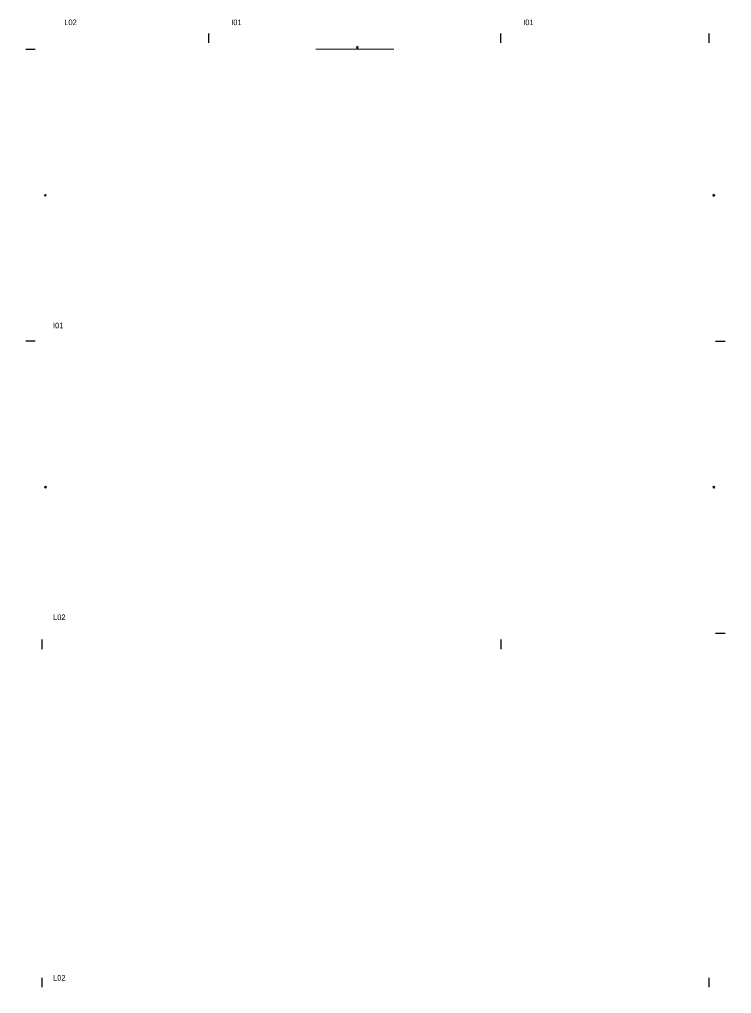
# Model space of a CAD drawing. Header units: inches. Extents: x 162 to 11993, y 18 to 332.
# Drawn here: x 6551 to 6653.5, y 192 to 332.2 of the extents above; entities that cross this region are included whole.
import ezdxf
from ezdxf.enums import TextEntityAlignment as Align

# ---------------------------------------------------------------- set-up
doc = ezdxf.new("R2010")
doc.units = ezdxf.units.IN
doc.header["$MEASUREMENT"] = 0
for name, color, linetype in [('DD2D_Geometry', 7, 'Continuous'), ('ENFASIS NEW', 7, 'Continuous'), ('Id Unión', 7, 'Continuous')]:
    doc.layers.add(name, color=color, linetype=linetype)
doc.styles.get("Standard").update_dxf_attribs({"font": 'stylu.ttf'})

# ---------------------------------------------------------------- blocks, each defined once
blk = doc.blocks.new('DD40102442AB')
at = {"color": 1}
for p, q in [((0.0035, -0.0035), (-0.0035, 0.0035)), ((0.0035, 0.0035), (-0.0035, -0.0035))]:
    blk.add_line(p, q, dxfattribs=at)
blk.add_point((0, 0))
blk.add_point((0, 0))
blk.add_point((0, 0), dxfattribs=at)
blk = doc.blocks.new('DD40103042AB')
at = {"color": 1}
for p, q in [((0.0035, -0.0035), (-0.0035, 0.0035)), ((0.0035, 0.0035), (-0.0035, -0.0035))]:
    blk.add_line(p, q, dxfattribs=at)
blk.add_point((0, 0))
blk.add_point((0, 0))
blk.add_point((0, 0), dxfattribs=at)
blk = doc.blocks.new('DD101030423D')
blk.add_line((0, 0.0175), (0, -0.0175))
blk = doc.blocks.new('SPACE_DD10103042')
blk.add_blockref('DD101030423D', (0, 0))
blk = doc.blocks.new('DD101024423D')
blk.add_line((0, 0.0175), (0, -0.0175))
blk = doc.blocks.new('SPACE_DD10102442')
blk.add_blockref('DD101024423D', (0, 0))
blk = doc.blocks.new('DD101042423D')
blk.add_line((0, 0.0175), (0, -0.0175))
blk = doc.blocks.new('SPACE_DD10104242')
blk.add_blockref('DD101042423D', (0, 0))
blk = doc.blocks.new('DD101042303D')
blk.add_line((0, 0.0175), (0, -0.0175))
blk = doc.blocks.new('SPACE_DD10104230')
blk.add_blockref('DD101042303D', (0, 0))
blk = doc.blocks.new('DD20152423')
blk.add_attdef('A', text='', height=0.03).set_placement((0.3, 0.156, 0.012), align=Align.MIDDLE_CENTER)
blk = doc.blocks.new('DD20112412')
blk.add_attdef('A', text='', height=0.03).set_placement((0.3, 0.156, 0.012), align=Align.MIDDLE_CENTER)
blk = doc.blocks.new('DD20112406')
blk.add_attdef('A', text='', height=0.03).set_placement((0.3, 0.076, 0.012), align=Align.MIDDLE_CENTER)
blk = doc.blocks.new('DD20152429')
blk.add_attdef('A', text='', height=0.03).set_placement((0.3, 0.156, 0.012), align=Align.MIDDLE_CENTER)
blk = doc.blocks.new('DD20153029')
blk.add_attdef('A', text='', height=0.03).set_placement((0.376, 0.156, 0.012), align=Align.MIDDLE_CENTER)
blk = doc.blocks.new('DD20113012')
blk.add_attdef('A', text='', height=0.03).set_placement((0.376, 0.156, 0.012), align=Align.MIDDLE_CENTER)
blk = doc.blocks.new('DD20153023')
blk.add_attdef('A', text='', height=0.03).set_placement((0.376, 0.156, 0.012), align=Align.MIDDLE_CENTER)
blk = doc.blocks.new('DD20113006')
blk.add_attdef('A', text='', height=0.03).set_placement((0.376, 0.076, 0.012), align=Align.MIDDLE_CENTER)
blk = doc.blocks.new('DD20154229')
blk.add_attdef('A', text='', height=0.03).set_placement((0.5285, 0.156, 0.012), align=Align.MIDDLE_CENTER)
blk = doc.blocks.new('DD20114212')
blk.add_attdef('A', text='', height=0.03).set_placement((0.5285, 0.156, 0.012), align=Align.MIDDLE_CENTER)
blk = doc.blocks.new('DD20154223')
blk.add_attdef('A', text='', height=0.03).set_placement((0.5285, 0.156, 0.012), align=Align.MIDDLE_CENTER)
blk = doc.blocks.new('DD20114206')
blk.add_attdef('A', text='', height=0.03).set_placement((0.5285, 0.076, 0.012), align=Align.MIDDLE_CENTER)
blk = doc.blocks.new('DD20154217')
blk.add_attdef('A', text='', height=0.03).set_placement((0.5285, 0.156, 0.012), align=Align.MIDDLE_CENTER)
blk = doc.blocks.new('DD20314212')
at = {"color": 0, "linetype": 'Continuous', "lineweight": 0}
for p, q in [((0.4935, 0.164, 0.012), (0.4935, 0.129, 0.012)), ((0.5635, 0.164, 0.012), (0.4935, 0.164, 0.012)), ((0.5635, 0.129, 0.012), (0.5635, 0.164, 0.012)), ((0.4935, 0.129, 0.012), (0.5635, 0.129, 0.012)), ((0.671, 0.1065, 0.012), (0.386, 0.1065, 0.012)), ((0.386, 0.1065, 0.012), (0.386, 0.0165, 0.012)), ((0.671, 0.0165, 0.012), (0.671, 0.1065, 0.012)), ((0.386, 0.0165, 0.012), (0.671, 0.0165, 0.012))]:
    blk.add_line(p, q, dxfattribs=at)
for centre, start, end in [((0.487, 0.1465, 0.012), 0, 180), ((0.487, 0.1465, 0.012), 180, 0), ((0.57, 0.1465, 0.012), 0, 180), ((0.57, 0.1465, 0.012), 180, 0)]:
    blk.add_arc(centre, 0.00159, start, end, dxfattribs=at)
blk.add_attdef('A', text='', height=0.03).set_placement((0.1483, 0.1978, 0.015), align=Align.MIDDLE_CENTER)
blk = doc.blocks.new('DD80012414')
blk.add_attdef('A', text='', height=0.03).set_placement((0.3113, 0.1407, 0.009), align=Align.MIDDLE_CENTER)
blk = doc.blocks.new('DD80013014')
blk.add_attdef('A', text='', height=0.03).set_placement((0.3661, 0.1407, 0.009), align=Align.MIDDLE_CENTER)
blk = doc.blocks.new('DD80014214')
blk.add_attdef('A', text='', height=0.03).set_placement((0.5176, 0.1407, 0.009), align=Align.MIDDLE_CENTER)

msp = doc.modelspace()

# ---------------------------------------------------------------- block references
at = {"layer": 'DD2D_Geometry', "extrusion": (0, 1, 2.22045e-16)}
ref = msp.add_blockref('DD20112412', (-6578.05, 22.99, 330.63), dxfattribs=dict(at, xscale=39.3700787401575, yscale=39.3700787401575, zscale=39.3700787401575))
ref.add_attrib('A', 'TR0', dxfattribs={"layer": '0', "extrusion": (0, 1, 2.22045e-16), "height": 1.181}).set_placement((-6566.24, 29.13, 331.1), align=Align.MIDDLE_CENTER)
ref = msp.add_blockref('DD20112406', (-6578.05, 34.76, 330.63), dxfattribs=dict(at, xscale=39.3700787401575, yscale=39.3700787401575, zscale=39.3700787401575))
ref.add_attrib('A', 'TR0', dxfattribs={"layer": '0', "extrusion": (0, 1, 2.22045e-16), "height": 1.181}).set_placement((-6566.24, 37.76, 331.1), align=Align.MIDDLE_CENTER)
ref = msp.add_blockref('DD20152423', (-6578.05, 0, 330.63), dxfattribs=dict(at, xscale=39.3700787401575, yscale=39.3700787401575, zscale=39.3700787401575))
ref.add_attrib('A', 'S', dxfattribs={"layer": '0', "extrusion": (0, 1, 2.22045e-16), "height": 1.18}).set_placement((-6566.24, 6.14, 331.1), align=Align.MIDDLE_CENTER)
ref = msp.add_blockref('DD20114212', (-6620.06, 22.99, 330.63), dxfattribs=dict(at, xscale=39.3700787401575, yscale=39.3700787401575, zscale=39.3700787401575))
ref.add_attrib('A', 'TR0', dxfattribs={"layer": '0', "extrusion": (0, 1, 2.22045e-16), "height": 1.181}).set_placement((-6599.26, 29.13, 331.1), align=Align.MIDDLE_CENTER)
ref = msp.add_blockref('DD20114206', (-6620.06, 34.76, 330.63), dxfattribs=dict(at, xscale=39.3700787401575, yscale=39.3700787401575, zscale=39.3700787401575))
ref.add_attrib('A', 'TR0', dxfattribs={"layer": '0', "extrusion": (0, 1, 2.22045e-16), "height": 1.181}).set_placement((-6599.26, 37.76, 331.1), align=Align.MIDDLE_CENTER)
ref = msp.add_blockref('DD20154223', (-6620.06, 0, 330.63), dxfattribs=dict(at, xscale=39.3700787401575, yscale=39.3700787401575, zscale=39.3700787401575))
ref.add_attrib('A', 'S', dxfattribs={"layer": '0', "extrusion": (0, 1, 2.22045e-16), "height": 1.18}).set_placement((-6599.26, 6.14, 331.1), align=Align.MIDDLE_CENTER)
ref = msp.add_blockref('DD20113012', (-6650.06, 22.99, 330.63), dxfattribs=dict(at, xscale=39.3700787401575, yscale=39.3700787401575, zscale=39.3700787401575))
ref.add_attrib('A', 'TR0', dxfattribs={"layer": '0', "extrusion": (0, 1, 2.22045e-16), "height": 1.181}).set_placement((-6635.26, 29.13, 331.1), align=Align.MIDDLE_CENTER)
ref = msp.add_blockref('DD20113006', (-6650.06, 34.76, 330.63), dxfattribs=dict(at, xscale=39.3700787401575, yscale=39.3700787401575, zscale=39.3700787401575))
ref.add_attrib('A', 'TR0', dxfattribs={"layer": '0', "extrusion": (0, 1, 2.22045e-16), "height": 1.181}).set_placement((-6635.26, 37.76, 331.1), align=Align.MIDDLE_CENTER)
ref = msp.add_blockref('DD20153023', (-6650.06, 0, 330.63), dxfattribs=dict(at, xscale=39.3700787401575, yscale=39.3700787401575, zscale=39.3700787401575))
ref.add_attrib('A', 'S', dxfattribs={"layer": '0', "extrusion": (0, 1, 2.22045e-16), "height": 1.18}).set_placement((-6635.26, 6.14, 331.1), align=Align.MIDDLE_CENTER)
ref = msp.add_blockref('DD80012414', (-6578.25, 41.06, 329.28), dxfattribs=dict(at, xscale=39.3700787401575, yscale=39.3700787401575, zscale=39.3700787401575))
ref.add_attrib('A', 'V', dxfattribs={"layer": '0', "extrusion": (0, 1, 2.22045e-16), "height": 1.18}).set_placement((-6566, 46.6, 329.64), align=Align.MIDDLE_CENTER)
at = {"layer": 'DD2D_Geometry', "xscale": 39.3700787401575, "yscale": 39.3700787401575, "zscale": 39.3700787401575}
for name, p, rotation in [('SPACE_DD10102442', (6578.25, 329.52), 180), ('SPACE_DD10104242', (6620.26, 329.52), 180), ('SPACE_DD10103042', (6650.26, 329.52), 180), ('SPACE_DD10104230', (6552.62, 327.9), 270), ('SPACE_DD10104230', (6552.62, 285.9), 270), ('SPACE_DD10104242', (6651.87, 285.9), 90), ('SPACE_DD10104242', (6651.87, 243.89), 90), ('SPACE_DD10103042', (6650.26, 193.6), 180)]:
    msp.add_blockref(name, p, dxfattribs=dict(at, rotation=rotation))
at = {"layer": 'DD2D_Geometry', "extrusion": (0, 1, 2.22045e-16)}
ref = msp.add_blockref('DD80014214', (-6620.26, 41.06, 329.28), dxfattribs=dict(at, xscale=39.3700787401575, yscale=39.3700787401575, zscale=39.3700787401575))
ref.add_attrib('A', 'V', dxfattribs={"layer": '0', "extrusion": (0, 1, 2.22045e-16), "height": 1.18}).set_placement((-6599.88, 46.6, 329.64), align=Align.MIDDLE_CENTER)
ref = msp.add_blockref('DD80013014', (-6650.26, 41.06, 329.28), dxfattribs=dict(at, xscale=39.3700787401575, yscale=39.3700787401575, zscale=39.3700787401575))
ref.add_attrib('A', 'V', dxfattribs={"layer": '0', "extrusion": (0, 1, 2.22045e-16), "height": 1.18}).set_placement((-6635.85, 46.6, 329.64), align=Align.MIDDLE_CENTER)
at = {"layer": 'DD2D_Geometry', "extrusion": (-1.22465e-16, -1, 2.22045e-16)}
ref = msp.add_blockref('DD20314212', (6578.45, 16.97, -328.4), dxfattribs=dict(at, xscale=39.3700787401575, yscale=39.3700787401575, zscale=39.3700787401575))
ref.add_attrib('A', 'S', dxfattribs={"layer": '0', "extrusion": (-1.22465e-16, -1, 2.22045e-16), "height": 1.18}).set_placement((6584.29, 24.76, -327.81), align=Align.MIDDLE_CENTER)
ref = msp.add_blockref('DD20112412', (6554.43, 28.98, -328.4), dxfattribs=dict(at, xscale=39.3700787401575, yscale=39.3700787401575, zscale=39.3700787401575))
ref.add_attrib('A', 'TR0', dxfattribs={"layer": '0', "extrusion": (-1.22465e-16, -1, 2.22045e-16), "height": 1.181}).set_placement((6566.24, 35.12, -327.93), align=Align.MIDDLE_CENTER)
ref = msp.add_blockref('DD20152429', (6554.43, 0, -328.4), dxfattribs=dict(at, xscale=39.3700787401575, yscale=39.3700787401575, zscale=39.3700787401575))
ref.add_attrib('A', 'S', dxfattribs={"layer": '0', "extrusion": (-1.22465e-16, -1, 2.22045e-16), "height": 1.18}).set_placement((6566.24, 6.14, -327.93), align=Align.MIDDLE_CENTER)
ref = msp.add_blockref('DD20114212', (6578.45, 28.74, -328.4), dxfattribs=dict(at, xscale=39.3700787401575, yscale=39.3700787401575, zscale=39.3700787401575))
ref.add_attrib('A', 'TR0', dxfattribs={"layer": '0', "extrusion": (-1.22465e-16, -1, 2.22045e-16), "height": 1.181}).set_placement((6599.26, 34.88, -327.93), align=Align.MIDDLE_CENTER)
ref = msp.add_blockref('DD20154217', (6578.45, 0, -328.4), dxfattribs=dict(at, xscale=39.3700787401575, yscale=39.3700787401575, zscale=39.3700787401575))
ref.add_attrib('A', 'S', dxfattribs={"layer": '0', "extrusion": (-1.22465e-16, -1, 2.22045e-16), "height": 1.18}).set_placement((6599.26, 6.14, -327.93), align=Align.MIDDLE_CENTER)
ref = msp.add_blockref('DD20113012', (6620.46, 28.98, -328.4), dxfattribs=dict(at, xscale=39.3700787401575, yscale=39.3700787401575, zscale=39.3700787401575))
ref.add_attrib('A', 'TR0', dxfattribs={"layer": '0', "extrusion": (-1.22465e-16, -1, 2.22045e-16), "height": 1.181}).set_placement((6635.26, 35.12, -327.93), align=Align.MIDDLE_CENTER)
ref = msp.add_blockref('DD20153029', (6620.46, 0, -328.4), dxfattribs=dict(at, xscale=39.3700787401575, yscale=39.3700787401575, zscale=39.3700787401575))
ref.add_attrib('A', 'S', dxfattribs={"layer": '0', "extrusion": (-1.22465e-16, -1, 2.22045e-16), "height": 1.18}).set_placement((6635.26, 6.14, -327.93), align=Align.MIDDLE_CENTER)
at = {"layer": 'DD2D_Geometry', "extrusion": (-1, 0, 2.22045e-16)}
ref = msp.add_blockref('DD20114206', (-327.71, 22.99, -6551.51), dxfattribs=dict(at, xscale=39.3700787401575, yscale=39.3700787401575, zscale=39.3700787401575))
ref.add_attrib('A', 'TR0', dxfattribs={"layer": '0', "extrusion": (-1, 0, 2.22045e-16), "height": 1.181}).set_placement((-306.9, 25.98, -6551.03), align=Align.MIDDLE_CENTER)
ref = msp.add_blockref('DD20154223', (-327.71, 0, -6551.51), dxfattribs=dict(at, xscale=39.3700787401575, yscale=39.3700787401575, zscale=39.3700787401575))
ref.add_attrib('A', 'S', dxfattribs={"layer": '0', "extrusion": (-1, 0, 2.22045e-16), "height": 1.18}).set_placement((-306.9, 6.14, -6551.03), align=Align.MIDDLE_CENTER)
at = {"layer": 'DD2D_Geometry', "extrusion": (1, -1.22465e-16, 2.22045e-16)}
ref = msp.add_blockref('DD20154229', (286.09, 0, 6553.74), dxfattribs=dict(at, xscale=39.3700787401575, yscale=39.3700787401575, zscale=39.3700787401575))
ref.add_attrib('A', 'S', dxfattribs={"layer": '0', "extrusion": (1, -1.22465e-16, 2.22045e-16), "height": 1.18}).set_placement((306.9, 6.14, 6554.21), align=Align.MIDDLE_CENTER)
at = {"layer": 'DD2D_Geometry', "extrusion": (-1, 1.22465e-16, 2.22045e-16)}
ref = msp.add_blockref('DD20114212', (-327.71, 28.98, -6650.76), dxfattribs=dict(at, xscale=39.3700787401575, yscale=39.3700787401575, zscale=39.3700787401575))
ref.add_attrib('A', 'TR0', dxfattribs={"layer": '0', "extrusion": (-1, 1.22465e-16, 2.22045e-16), "height": 1.181}).set_placement((-306.9, 35.12, -6650.29), align=Align.MIDDLE_CENTER)
ref = msp.add_blockref('DD20154229', (-327.71, 0, -6650.76), dxfattribs=dict(at, xscale=39.3700787401575, yscale=39.3700787401575, zscale=39.3700787401575))
ref.add_attrib('A', 'S', dxfattribs={"layer": '0', "extrusion": (-1, 1.22465e-16, 2.22045e-16), "height": 1.18}).set_placement((-306.9, 6.14, -6650.29), align=Align.MIDDLE_CENTER)
at = {"layer": 'DD2D_Geometry', "extrusion": (1, 0, 2.22045e-16)}
ref = msp.add_blockref('DD20114212', (286.09, 28.98, 6652.99), dxfattribs=dict(at, xscale=39.3700787401575, yscale=39.3700787401575, zscale=39.3700787401575))
ref.add_attrib('A', 'TR0', dxfattribs={"layer": '0', "extrusion": (1, 0, 2.22045e-16), "height": 1.181}).set_placement((306.9, 35.12, 6653.46), align=Align.MIDDLE_CENTER)
ref = msp.add_blockref('DD20154229', (286.09, 0, 6652.99), dxfattribs=dict(at, xscale=39.3700787401575, yscale=39.3700787401575, zscale=39.3700787401575))
ref.add_attrib('A', 'S', dxfattribs={"layer": '0', "extrusion": (1, 0, 2.22045e-16), "height": 1.18}).set_placement((306.9, 6.14, 6653.46), align=Align.MIDDLE_CENTER)
ref = msp.add_blockref('DD80014214', (285.9, 41.06, 6651.64), dxfattribs=dict(at, xscale=39.3700787401575, yscale=39.3700787401575, zscale=39.3700787401575))
ref.add_attrib('A', 'V', dxfattribs={"layer": '0', "extrusion": (1, 0, 2.22045e-16), "height": 1.18}).set_placement((306.27, 46.6, 6651.99), align=Align.MIDDLE_CENTER)
at = {"layer": 'DD2D_Geometry', "extrusion": (-1, 0, 2.22045e-16)}
ref = msp.add_blockref('DD20114206', (-285.7, 22.99, -6551.51), dxfattribs=dict(at, xscale=39.3700787401575, yscale=39.3700787401575, zscale=39.3700787401575))
ref.add_attrib('A', 'TR0', dxfattribs={"layer": '0', "extrusion": (-1, 0, 2.22045e-16), "height": 1.181}).set_placement((-264.89, 25.98, -6551.03), align=Align.MIDDLE_CENTER)
ref = msp.add_blockref('DD20154223', (-285.7, 0, -6551.51), dxfattribs=dict(at, xscale=39.3700787401575, yscale=39.3700787401575, zscale=39.3700787401575))
ref.add_attrib('A', 'S', dxfattribs={"layer": '0', "extrusion": (-1, 0, 2.22045e-16), "height": 1.18}).set_placement((-264.89, 6.14, -6551.03), align=Align.MIDDLE_CENTER)
at = {"layer": 'DD2D_Geometry', "extrusion": (1, -1.22465e-16, 2.22045e-16)}
ref = msp.add_blockref('DD20154229', (244.08, 0, 6553.74), dxfattribs=dict(at, xscale=39.3700787401575, yscale=39.3700787401575, zscale=39.3700787401575))
ref.add_attrib('A', 'S', dxfattribs={"layer": '0', "extrusion": (1, -1.22465e-16, 2.22045e-16), "height": 1.18}).set_placement((264.89, 6.14, 6554.21), align=Align.MIDDLE_CENTER)
at = {"layer": 'DD2D_Geometry', "extrusion": (-1, 1.22465e-16, 2.22045e-16)}
ref = msp.add_blockref('DD20114212', (-285.7, 28.98, -6650.76), dxfattribs=dict(at, xscale=39.3700787401575, yscale=39.3700787401575, zscale=39.3700787401575))
ref.add_attrib('A', 'TR0', dxfattribs={"layer": '0', "extrusion": (-1, 1.22465e-16, 2.22045e-16), "height": 1.181}).set_placement((-264.89, 35.12, -6650.29), align=Align.MIDDLE_CENTER)
ref = msp.add_blockref('DD20154229', (-285.7, 0, -6650.76), dxfattribs=dict(at, xscale=39.3700787401575, yscale=39.3700787401575, zscale=39.3700787401575))
ref.add_attrib('A', 'S', dxfattribs={"layer": '0', "extrusion": (-1, 1.22465e-16, 2.22045e-16), "height": 1.18}).set_placement((-264.89, 6.14, -6650.29), align=Align.MIDDLE_CENTER)
at = {"layer": 'DD2D_Geometry', "extrusion": (1, 0, 2.22045e-16)}
ref = msp.add_blockref('DD20114212', (244.08, 28.98, 6652.99), dxfattribs=dict(at, xscale=39.3700787401575, yscale=39.3700787401575, zscale=39.3700787401575))
ref.add_attrib('A', 'TR0', dxfattribs={"layer": '0', "extrusion": (1, 0, 2.22045e-16), "height": 1.181}).set_placement((264.89, 35.12, 6653.46), align=Align.MIDDLE_CENTER)
ref = msp.add_blockref('DD20154229', (244.08, 0, 6652.99), dxfattribs=dict(at, xscale=39.3700787401575, yscale=39.3700787401575, zscale=39.3700787401575))
ref.add_attrib('A', 'S', dxfattribs={"layer": '0', "extrusion": (1, 0, 2.22045e-16), "height": 1.18}).set_placement((264.89, 6.14, 6653.46), align=Align.MIDDLE_CENTER)
ref = msp.add_blockref('DD80014214', (243.89, 41.06, 6651.64), dxfattribs=dict(at, xscale=39.3700787401575, yscale=39.3700787401575, zscale=39.3700787401575))
ref.add_attrib('A', 'V', dxfattribs={"layer": '0', "extrusion": (1, 0, 2.22045e-16), "height": 1.18}).set_placement((264.27, 46.6, 6651.99), align=Align.MIDDLE_CENTER)
at = {"layer": 'DD2D_Geometry', "xscale": 39.3700787401575, "yscale": 39.3700787401575, "zscale": 39.3700787401575}
for name, p in [('SPACE_DD10102442', (6554.24, 242.27)), ('SPACE_DD10103042', (6620.26, 242.27)), ('SPACE_DD10102442', (6554.24, 193.6))]:
    msp.add_blockref(name, p, dxfattribs=at)
at = {"layer": 'DD2D_Geometry', "extrusion": (1.22465e-16, 1, 2.22045e-16)}
ref = msp.add_blockref('DD20112412', (-6578.05, 28.98, 243.39), dxfattribs=dict(at, xscale=39.3700787401575, yscale=39.3700787401575, zscale=39.3700787401575))
ref.add_attrib('A', 'TR0', dxfattribs={"layer": '0', "extrusion": (1.22465e-16, 1, 2.22045e-16), "height": 1.181}).set_placement((-6566.24, 35.12, 243.86), align=Align.MIDDLE_CENTER)
ref = msp.add_blockref('DD20152429', (-6578.05, 0, 243.39), dxfattribs=dict(at, xscale=39.3700787401575, yscale=39.3700787401575, zscale=39.3700787401575))
ref.add_attrib('A', 'S', dxfattribs={"layer": '0', "extrusion": (1.22465e-16, 1, 2.22045e-16), "height": 1.18}).set_placement((-6566.24, 6.14, 243.86), align=Align.MIDDLE_CENTER)
ref = msp.add_blockref('DD20113012', (-6650.06, 28.98, 243.39), dxfattribs=dict(at, xscale=39.3700787401575, yscale=39.3700787401575, zscale=39.3700787401575))
ref.add_attrib('A', 'TR0', dxfattribs={"layer": '0', "extrusion": (1.22465e-16, 1, 2.22045e-16), "height": 1.181}).set_placement((-6635.26, 35.12, 243.86), align=Align.MIDDLE_CENTER)
ref = msp.add_blockref('DD20153029', (-6650.06, 0, 243.39), dxfattribs=dict(at, xscale=39.3700787401575, yscale=39.3700787401575, zscale=39.3700787401575))
ref.add_attrib('A', 'S', dxfattribs={"layer": '0', "extrusion": (1.22465e-16, 1, 2.22045e-16), "height": 1.18}).set_placement((-6635.26, 6.14, 243.86), align=Align.MIDDLE_CENTER)
at = {"layer": 'DD2D_Geometry', "extrusion": (0, -1, 2.22045e-16)}
ref = msp.add_blockref('DD80012414', (6554.24, 41.06, -242.51), dxfattribs=dict(at, xscale=39.3700787401575, yscale=39.3700787401575, zscale=39.3700787401575))
ref.add_attrib('A', 'V', dxfattribs={"layer": '0', "extrusion": (0, -1, 2.22045e-16), "height": 1.18}).set_placement((6566.49, 46.6, -242.15), align=Align.MIDDLE_CENTER)
ref = msp.add_blockref('DD80013014', (6620.26, 41.06, -242.51), dxfattribs=dict(at, xscale=39.3700787401575, yscale=39.3700787401575, zscale=39.3700787401575))
ref.add_attrib('A', 'V', dxfattribs={"layer": '0', "extrusion": (0, -1, 2.22045e-16), "height": 1.18}).set_placement((6634.67, 46.6, -242.15), align=Align.MIDDLE_CENTER)
ref = msp.add_blockref('DD20112412', (6554.43, 22.99, -241.16), dxfattribs=dict(at, xscale=39.3700787401575, yscale=39.3700787401575, zscale=39.3700787401575))
ref.add_attrib('A', 'TR0', dxfattribs={"layer": '0', "extrusion": (0, -1, 2.22045e-16), "height": 1.181}).set_placement((6566.24, 29.13, -240.69), align=Align.MIDDLE_CENTER)
ref = msp.add_blockref('DD20112406', (6554.43, 34.76, -241.16), dxfattribs=dict(at, xscale=39.3700787401575, yscale=39.3700787401575, zscale=39.3700787401575))
ref.add_attrib('A', 'TR0', dxfattribs={"layer": '0', "extrusion": (0, -1, 2.22045e-16), "height": 1.181}).set_placement((6566.24, 37.76, -240.69), align=Align.MIDDLE_CENTER)
ref = msp.add_blockref('DD20152423', (6554.43, 0, -241.16), dxfattribs=dict(at, xscale=39.3700787401575, yscale=39.3700787401575, zscale=39.3700787401575))
ref.add_attrib('A', 'S', dxfattribs={"layer": '0', "extrusion": (0, -1, 2.22045e-16), "height": 1.18}).set_placement((6566.24, 6.14, -240.69), align=Align.MIDDLE_CENTER)
ref = msp.add_blockref('DD20113012', (6620.46, 22.99, -241.16), dxfattribs=dict(at, xscale=39.3700787401575, yscale=39.3700787401575, zscale=39.3700787401575))
ref.add_attrib('A', 'TR0', dxfattribs={"layer": '0', "extrusion": (0, -1, 2.22045e-16), "height": 1.181}).set_placement((6635.26, 29.13, -240.69), align=Align.MIDDLE_CENTER)
ref = msp.add_blockref('DD20113006', (6620.46, 34.76, -241.16), dxfattribs=dict(at, xscale=39.3700787401575, yscale=39.3700787401575, zscale=39.3700787401575))
ref.add_attrib('A', 'TR0', dxfattribs={"layer": '0', "extrusion": (0, -1, 2.22045e-16), "height": 1.181}).set_placement((6635.26, 37.76, -240.69), align=Align.MIDDLE_CENTER)
ref = msp.add_blockref('DD20153023', (6620.46, 0, -241.16), dxfattribs=dict(at, xscale=39.3700787401575, yscale=39.3700787401575, zscale=39.3700787401575))
ref.add_attrib('A', 'S', dxfattribs={"layer": '0', "extrusion": (0, -1, 2.22045e-16), "height": 1.18}).set_placement((6635.26, 6.14, -240.69), align=Align.MIDDLE_CENTER)
at = {"layer": 'DD2D_Geometry', "extrusion": (1.22465e-16, 1, 2.22045e-16)}
ref = msp.add_blockref('DD20112412', (-6578.05, 22.99, 194.71), dxfattribs=dict(at, xscale=39.3700787401575, yscale=39.3700787401575, zscale=39.3700787401575))
ref.add_attrib('A', 'TR0', dxfattribs={"layer": '0', "extrusion": (1.22465e-16, 1, 2.22045e-16), "height": 1.181}).set_placement((-6566.24, 29.13, 195.18), align=Align.MIDDLE_CENTER)
ref = msp.add_blockref('DD20112406', (-6578.05, 34.76, 194.71), dxfattribs=dict(at, xscale=39.3700787401575, yscale=39.3700787401575, zscale=39.3700787401575))
ref.add_attrib('A', 'TR0', dxfattribs={"layer": '0', "extrusion": (1.22465e-16, 1, 2.22045e-16), "height": 1.181}).set_placement((-6566.24, 37.76, 195.18), align=Align.MIDDLE_CENTER)
ref = msp.add_blockref('DD20152423', (-6578.05, 0, 194.71), dxfattribs=dict(at, xscale=39.3700787401575, yscale=39.3700787401575, zscale=39.3700787401575))
ref.add_attrib('A', 'S', dxfattribs={"layer": '0', "extrusion": (1.22465e-16, 1, 2.22045e-16), "height": 1.18}).set_placement((-6566.24, 6.14, 195.18), align=Align.MIDDLE_CENTER)
at = {"layer": 'DD2D_Geometry', "extrusion": (0, 1, 2.22045e-16)}
ref = msp.add_blockref('DD20113012', (-6650.06, 22.99, 194.71), dxfattribs=dict(at, xscale=39.3700787401575, yscale=39.3700787401575, zscale=39.3700787401575))
ref.add_attrib('A', 'TR0', dxfattribs={"layer": '0', "extrusion": (0, 1, 2.22045e-16), "height": 1.181}).set_placement((-6635.26, 29.13, 195.18), align=Align.MIDDLE_CENTER)
ref = msp.add_blockref('DD20113006', (-6650.06, 34.76, 194.71), dxfattribs=dict(at, xscale=39.3700787401575, yscale=39.3700787401575, zscale=39.3700787401575))
ref.add_attrib('A', 'TR0', dxfattribs={"layer": '0', "extrusion": (0, 1, 2.22045e-16), "height": 1.181}).set_placement((-6635.26, 37.76, 195.18), align=Align.MIDDLE_CENTER)
ref = msp.add_blockref('DD20153023', (-6650.06, 0, 194.71), dxfattribs=dict(at, xscale=39.3700787401575, yscale=39.3700787401575, zscale=39.3700787401575))
ref.add_attrib('A', 'S', dxfattribs={"layer": '0', "extrusion": (0, 1, 2.22045e-16), "height": 1.18}).set_placement((-6635.26, 6.14, 195.18), align=Align.MIDDLE_CENTER)
at = {"layer": 'DD2D_Geometry', "extrusion": (0, -1, 2.22045e-16)}
ref = msp.add_blockref('DD80012414', (6554.24, 41.06, -193.83), dxfattribs=dict(at, xscale=39.3700787401575, yscale=39.3700787401575, zscale=39.3700787401575))
ref.add_attrib('A', 'V', dxfattribs={"layer": '0', "extrusion": (0, -1, 2.22045e-16), "height": 1.18}).set_placement((6566.49, 46.6, -193.48), align=Align.MIDDLE_CENTER)
at = {"layer": 'DD2D_Geometry', "extrusion": (0, 1, 2.22045e-16)}
ref = msp.add_blockref('DD80013014', (-6650.26, 41.06, 193.36), dxfattribs=dict(at, xscale=39.3700787401575, yscale=39.3700787401575, zscale=39.3700787401575))
ref.add_attrib('A', 'V', dxfattribs={"layer": '0', "extrusion": (0, 1, 2.22045e-16), "height": 1.18}).set_placement((-6635.85, 46.6, 193.72), align=Align.MIDDLE_CENTER)
at = {"layer": 'DD2D_Geometry', "extrusion": (0, -1, 2.22045e-16)}
ref = msp.add_blockref('DD20112412', (6554.43, 28.98, -192.48), dxfattribs=dict(at, xscale=39.3700787401575, yscale=39.3700787401575, zscale=39.3700787401575))
ref.add_attrib('A', 'TR0', dxfattribs={"layer": '0', "extrusion": (0, -1, 2.22045e-16), "height": 1.181}).set_placement((6566.24, 35.12, -192.01), align=Align.MIDDLE_CENTER)
ref = msp.add_blockref('DD20152429', (6554.43, 0, -192.48), dxfattribs=dict(at, xscale=39.3700787401575, yscale=39.3700787401575, zscale=39.3700787401575))
ref.add_attrib('A', 'S', dxfattribs={"layer": '0', "extrusion": (0, -1, 2.22045e-16), "height": 1.18}).set_placement((6566.24, 6.14, -192.01), align=Align.MIDDLE_CENTER)
at = {"layer": 'DD2D_Geometry', "extrusion": (-1.22465e-16, -1, 2.22045e-16)}
ref = msp.add_blockref('DD20113012', (6620.46, 28.98, -192.48), dxfattribs=dict(at, xscale=39.3700787401575, yscale=39.3700787401575, zscale=39.3700787401575))
ref.add_attrib('A', 'TR0', dxfattribs={"layer": '0', "extrusion": (-1.22465e-16, -1, 2.22045e-16), "height": 1.181}).set_placement((6635.26, 35.12, -192.01), align=Align.MIDDLE_CENTER)
ref = msp.add_blockref('DD20153029', (6620.46, 0, -192.48), dxfattribs=dict(at, xscale=39.3700787401575, yscale=39.3700787401575, zscale=39.3700787401575))
ref.add_attrib('A', 'S', dxfattribs={"layer": '0', "extrusion": (-1.22465e-16, -1, 2.22045e-16), "height": 1.18}).set_placement((6635.26, 6.14, -192.01), align=Align.MIDDLE_CENTER)
at = {"layer": 'ENFASIS NEW', "xscale": 39.3700787401575, "yscale": 39.3700787401575, "zscale": 39.3700787401575}
msp.add_blockref('DD40102442AB', (6599.64, 328.17), dxfattribs=at)
at = {"layer": 'ENFASIS NEW', "xscale": 39.37007874015748, "yscale": 39.37007874015748, "zscale": 39.37007874015748}
for name, p, rotation in [('DD40102442AB', (6554.75, 306.9), 90), ('DD40103042AB', (6650.91, 306.9), 270), ('DD40102442AB', (6554.75, 264.89), 90), ('DD40103042AB', (6650.91, 264.89), 270)]:
    msp.add_blockref(name, p, dxfattribs=dict(at, rotation=rotation))

# ---------------------------------------------------------------- texts
at = {"layer": 'Id Unión'}
for s, p in [('L02', (6557.47, 331.39)), ('I01', (6581.49, 331.39)), ('I01', (6623.5, 331.39)), ('I01', (6555.86, 287.76)), ('L02', (6555.86, 245.76)), ('L02', (6555.86, 193.86))]:
    msp.add_text(s, height=0.807, dxfattribs=at).set_placement(p)

doc.saveas('drawing.dxf')
